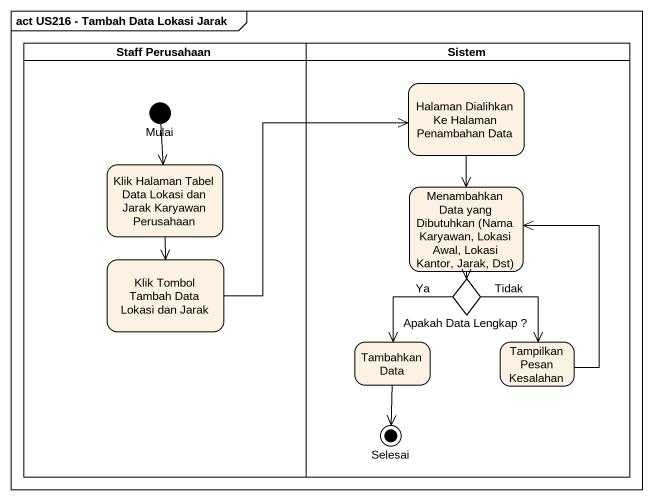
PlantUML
@startuml
mainframe act US216 - Tambah Data Lokasi Jarak
hide empty description
state "Staff Perusahaan" as Staff_Perusahaan <<partition>> {
  state Mulai <<start>>
  state "Klik Halaman Tabel Data Lokasi dan Jarak Karyawan Perusahaan" as Klik_Halaman_Tabel_Data
  state "Klik Tombol Tambah Data Lokasi dan Jarak" as Klik_Tombol_Tambah_Data
}
state Sistem <<partition>> {
  state "Halaman Dialihkan Ke Halaman Penambahan Data" as Halaman_Dialihkan_Ke
  state "Menambahkan Data yang Dibutuhkan (Nama Karyawan, Lokasi Awal, Lokasi Kantor, Jarak, Dst)" as Menambahkan_Data_yang
  state "Apakah Data Lengkap ?" as Apakah_Data_Lengkap <<choice>>
  state "Tambahkan Data" as Tambahkan_Data
  state "Tampilkan Pesan Kesalahan" as Tampilkan_Pesan_Kesalahan
  state Selesai <<end>>
}
Halaman_Dialihkan_Ke --> Menambahkan_Data_yang
Mulai --> Klik_Halaman_Tabel_Data
Klik_Halaman_Tabel_Data --> Klik_Tombol_Tambah_Data
Menambahkan_Data_yang --> Apakah_Data_Lengkap
Klik_Tombol_Tambah_Data -right-> Halaman_Dialihkan_Ke
Apakah_Data_Lengkap --> Tambahkan_Data : Ya
Apakah_Data_Lengkap --> Tampilkan_Pesan_Kesalahan : Tidak
Tambahkan_Data --> Selesai
Tampilkan_Pesan_Kesalahan -up-> Menambahkan_Data_yang
@enduml
